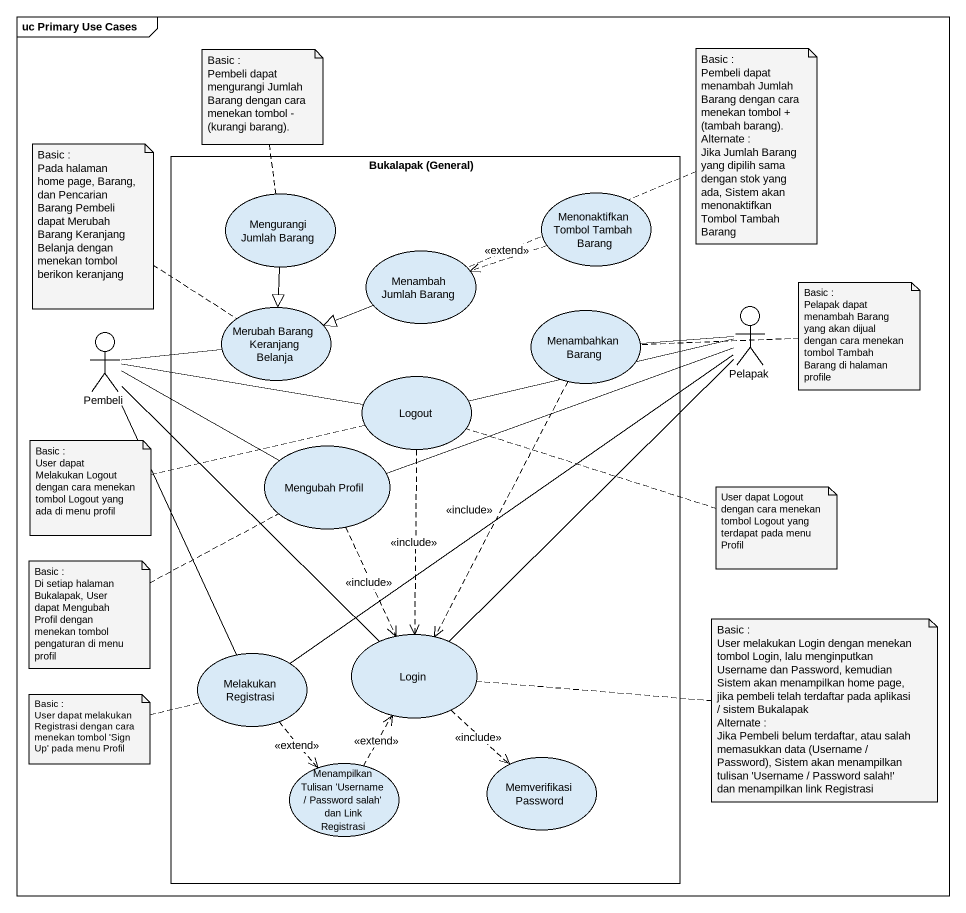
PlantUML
@startuml
mainframe uc Primary Use Cases
rectangle "Bukalapak (General)" as Bukalapak_General {
  usecase "Mengurangi Jumlah Barang" as Mengurangi_Jumlah_Barang
  usecase "Menonaktifkan Tombol Tambah Barang" as Menonaktifkan_Tombol_Tambah
  usecase "Menambah Jumlah Barang" as Menambah_Jumlah_Barang
  usecase "Merubah Barang Keranjang Belanja" as Merubah_Barang_Keranjang
  usecase "Menambahkan Barang" as Menambahkan_Barang
  usecase Logout
  usecase "Mengubah Profil" as Mengubah_Profil
  usecase "Melakukan Registrasi" as Melakukan_Registrasi
  usecase Login
  usecase "Menampilkan Tulisan 'Username / Password salah' dan Link Registrasi" as Menampilkan_Tulisan
  usecase "Memverifikasi Password" as Memverifikasi_Password
}
actor Pembeli
actor Pelapak
Mengurangi_Jumlah_Barang --|> Merubah_Barang_Keranjang
Menonaktifkan_Tombol_Tambah .left.> Menambah_Jumlah_Barang : <<extend>>
Menambah_Jumlah_Barang -left-|> Merubah_Barang_Keranjang
Pembeli -right- Merubah_Barang_Keranjang
Pembeli -right- Logout
Pembeli -right- Mengubah_Profil
Pembeli -- Melakukan_Registrasi
Pembeli -- Login
Menambahkan_Barang -right- Pelapak
Menambahkan_Barang ..> Login : <<include>>
Pelapak -- Login
Logout -right- Pelapak
Logout ..> Login : <<include>>
Mengubah_Profil -right- Pelapak
Mengubah_Profil ..> Login : <<include>>
Melakukan_Registrasi -up- Pelapak
Melakukan_Registrasi ..> Menampilkan_Tulisan : <<extend>>
Login ..> Memverifikasi_Password : <<include>>
Menampilkan_Tulisan .up.> Login : <<extend>>
note top of Mengurangi_Jumlah_Barang
  Basic :
  Pembeli dapat mengurangi Jumlah Barang dengan cara menekan tombol - (kurangi barang).
end note
note right of Menambah_Jumlah_Barang
  Basic :
  Pembeli dapat menambah Jumlah Barang dengan cara menekan tombol + (tambah barang).
  Alternate :
  Jika Jumlah Barang yang dipilih sama dengan stok yang ada, Sistem akan menonaktifkan Tombol Tambah Barang
end note
note top of Merubah_Barang_Keranjang
  Basic :
  Pada halaman home page, Barang, dan Pencarian Barang Pembeli dapat Merubah Barang Keranjang Belanja dengan menekan tombol berikon keranjang
end note
note right of Menambahkan_Barang
  Basic :
  Pelapak dapat menambah Barang yang akan dijual dengan cara menekan tombol Tambah Barang di halaman profile
end note
note left of Logout
  Basic :
  User dapat Melakukan Logout dengan cara menekan tombol Logout yang ada di menu profil
end note
note right of Logout : User dapat Logout dengan cara menekan tombol Logout yang terdapat pada menu Profil
note left of Mengubah_Profil
  Basic :
  Di setiap halaman Bukalapak, User dapat Mengubah Profil dengan menekan tombol pengaturan di menu profil
end note
note right of Login
  Basic :
  User melakukan Login dengan menekan tombol Login, lalu menginputkan Username dan Password, kemudian Sistem akan menampilkan home page, jika pembeli telah terdaftar pada aplikasi / sistem Bukalapak
  Alternate :
  Jika Pembeli belum terdaftar, atau salah memasukkan data (Username / Password), Sistem akan menampilkan tulisan 'Username / Password salah!' dan menampilkan link Registrasi
end note
note left of Melakukan_Registrasi
  Basic :
  User dapat melakukan Registrasi dengan cara menekan tombol 'Sign Up' pada menu Profil
end note
@enduml
